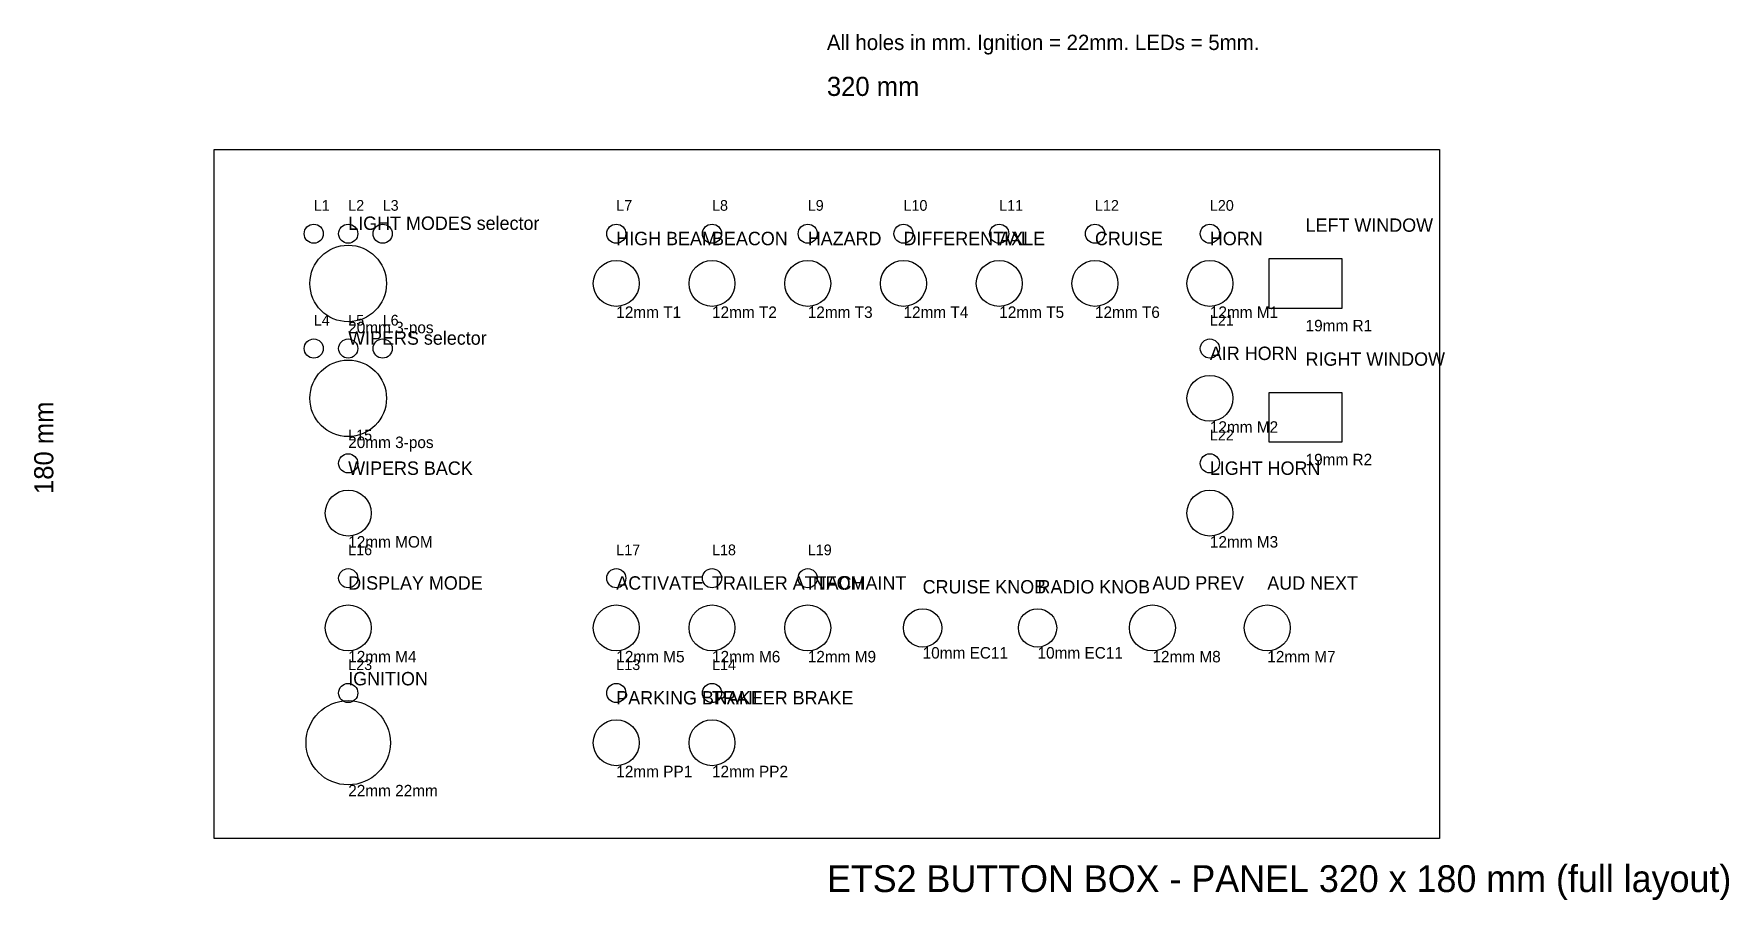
# Model space of a CAD drawing. Extents: x -47 to 396, y -16 to 210.
import ezdxf

# ---------------------------------------------------------------- set-up
doc = ezdxf.new("R2010")
doc.units = 0
doc.layers.get('0').update_dxf_attribs({"linetype": 'CONTINUOUS'})

msp = doc.modelspace()

# ---------------------------------------------------------------- linework, layer by layer
for p, q in [((0, 180), (320, 180)), ((0, 0), (0, 180)), ((320, 180), (320, 0)), ((275.5, 151.5), (294.5, 151.5)), ((275.5, 138.5), (275.5, 151.5)), ((294.5, 151.5), (294.5, 138.5)), ((294.5, 138.5), (275.5, 138.5)), ((275.5, 116.5), (294.5, 116.5)), ((275.5, 103.5), (275.5, 116.5)), ((294.5, 116.5), (294.5, 103.5)), ((294.5, 103.5), (275.5, 103.5)), ((320, 0), (0, 0))]:
    msp.add_line(p, q)
for centre, radius in [((26, 158), 2.5), ((35, 158), 2.5), ((44, 158), 2.5), ((105, 158), 2.5), ((130, 158), 2.5), ((155, 158), 2.5), ((180, 158), 2.5), ((205, 158), 2.5), ((230, 158), 2.5), ((260, 158), 2.5), ((35, 145), 10), ((105, 145), 6), ((130, 145), 6), ((155, 145), 6), ((180, 145), 6), ((205, 145), 6), ((230, 145), 6), ((260, 145), 6), ((26, 128), 2.5), ((35, 128), 2.5), ((44, 128), 2.5), ((260, 128), 2.5), ((35, 115), 10), ((260, 115), 6), ((35, 98), 2.5), ((260, 98), 2.5), ((35, 85), 6), ((260, 85), 6), ((35, 68), 2.5), ((105, 68), 2.5), ((130, 68), 2.5), ((155, 68), 2.5), ((35, 55), 6), ((105, 55), 6), ((130, 55), 6), ((155, 55), 6), ((185, 55), 5), ((215, 55), 5), ((245, 55), 6), ((275, 55), 6), ((35, 38), 2.5), ((105, 38), 2.5), ((130, 38), 2.5), ((35, 25), 11), ((105, 25), 6), ((130, 25), 6)]:
    msp.add_circle(centre, radius)

# ---------------------------------------------------------------- texts
for s, height, p in [('All holes in mm. Ignition = 22mm. LEDs = 5mm.', 4, (160, 206)), ('320 mm', 5, (160, 194)), ('L1', 2.8, (26, 164)), ('L2', 2.8, (35, 164)), ('L3', 2.8, (44, 164)), ('L7', 2.8, (105, 164)), ('L8', 2.8, (130, 164)), ('L9', 2.8, (155, 164)), ('L10', 2.8, (180, 164)), ('L11', 2.8, (205, 164)), ('L12', 2.8, (230, 164)), ('L20', 2.8, (260, 164)), ('LIGHT MODES selector', 3.5, (35, 159)), ('LEFT WINDOW', 3.5, (285, 158.5)), ('HIGH BEAM', 3.5, (105, 155)), ('BEACON', 3.5, (130, 155)), ('HAZARD', 3.5, (155, 155)), ('DIFFERENTIAL', 3.5, (180, 155)), ('AXLE', 3.5, (205, 155)), ('CRUISE', 3.5, (230, 155)), ('HORN', 3.5, (260, 155)), ('12mm T1', 3, (105, 136)), ('12mm T2', 3, (130, 136)), ('12mm T3', 3, (155, 136)), ('12mm T4', 3, (180, 136)), ('12mm T5', 3, (205, 136)), ('12mm T6', 3, (230, 136)), ('12mm M1', 3, (260, 136)), ('L4', 2.8, (26, 134)), ('20mm 3-pos', 3, (35, 132)), ('L5', 2.8, (35, 134)), ('L6', 2.8, (44, 134)), ('L21', 2.8, (260, 134)), ('19mm R1', 3, (285, 132.5)), ('WIPERS selector', 3.5, (35, 129)), ('AIR HORN', 3.5, (260, 125)), ('RIGHT WINDOW', 3.5, (285, 123.5)), ('L15', 2.8, (35, 104)), ('12mm M2', 3, (260, 106)), ('L22', 2.8, (260, 104)), ('20mm 3-pos', 3, (35, 102)), ('WIPERS BACK', 3.5, (35, 95)), ('LIGHT HORN', 3.5, (260, 95)), ('19mm R2', 3, (285, 97.5)), ('12mm MOM', 3, (35, 76)), ('L16', 2.8, (35, 74)), ('L17', 2.8, (105, 74)), ('L18', 2.8, (130, 74)), ('L19', 2.8, (155, 74)), ('12mm M3', 3, (260, 76)), ('DISPLAY MODE', 3.5, (35, 65)), ('ACTIVATE', 3.5, (105, 65)), ('TRAILER ATTACH', 3.5, (130, 65)), ('INFOMAINT', 3.5, (155, 65)), ('CRUISE KNOB', 3.5, (185, 64)), ('RADIO KNOB', 3.5, (215, 64)), ('AUD PREV', 3.5, (245, 65)), ('AUD NEXT', 3.5, (275, 65)), ('12mm M4', 3, (35, 46)), ('12mm M5', 3, (105, 46)), ('12mm M6', 3, (130, 46)), ('12mm M9', 3, (155, 46)), ('10mm EC11', 3, (185, 47)), ('10mm EC11', 3, (215, 47)), ('12mm M8', 3, (245, 46)), ('12mm M7', 3, (275, 46)), ('L23', 2.8, (35, 44)), ('L13', 2.8, (105, 44)), ('L14', 2.8, (130, 44)), ('IGNITION', 3.5, (35, 40)), ('PARKING BRAKE', 3.5, (105, 35)), ('TRAILER BRAKE', 3.5, (130, 35)), ('12mm PP1', 3, (105, 16)), ('12mm PP2', 3, (130, 16)), ('22mm 22mm', 3, (35, 11)), ('ETS2 BUTTON BOX - PANEL 320 x 180 mm (full layout)', 7, (160, -14))]:
    msp.add_text(s, height=height).set_placement(p)
msp.add_text('180 mm', height=5, rotation=90).set_placement((-42, 90))

doc.saveas('drawing.dxf')
